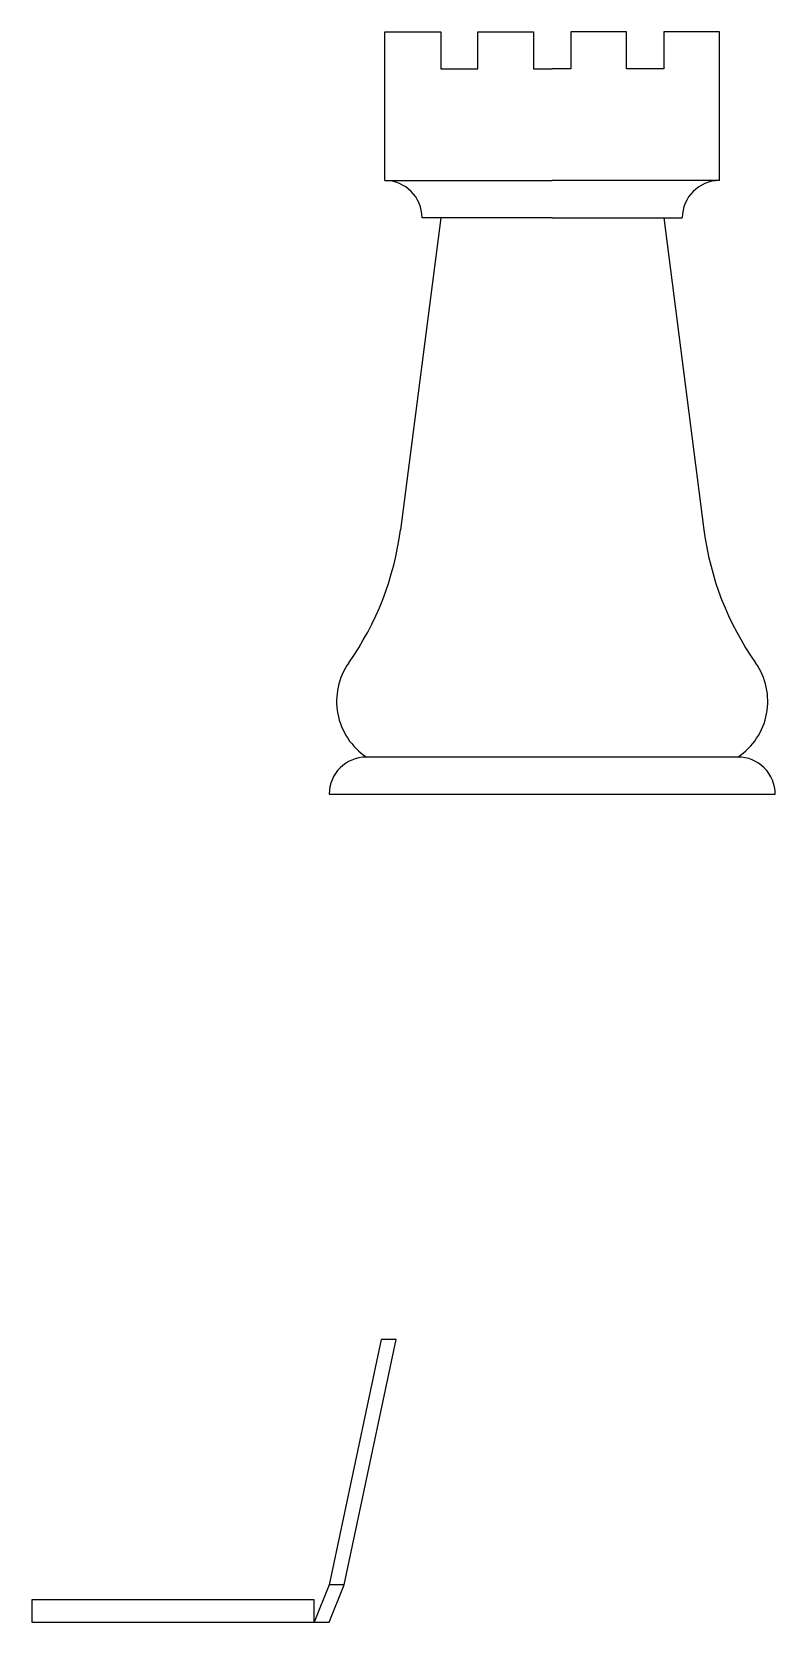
# Model space of a CAD drawing. Header units: millimetres. Extents: x 10 to 110, y 50 to 264.
import ezdxf

# ---------------------------------------------------------------- set-up
doc = ezdxf.new("R2010")
doc.units = ezdxf.units.MM

msp = doc.modelspace()

# ---------------------------------------------------------------- linework, layer by layer
for p, q in [((57.5, 243.79), (57.5, 263.79)), ((57.5, 263.79), (65, 263.79)), ((65, 263.79), (65, 258.79)), ((70, 258.79), (70, 263.79)), ((70, 263.79), (77.5, 263.79)), ((77.5, 263.79), (77.5, 258.79)), ((90, 263.79), (82.5, 263.79)), ((82.5, 263.79), (82.5, 258.79)), ((90, 258.79), (90, 263.79)), ((102.5, 263.79), (95, 263.79)), ((95, 263.79), (95, 258.79)), ((102.5, 243.79), (102.5, 263.79)), ((65, 258.79), (70, 258.79)), ((77.5, 258.79), (80, 258.79)), ((82.5, 258.79), (80, 258.79)), ((95, 258.79), (90, 258.79)), ((57.5, 243.79), (80, 243.79)), ((102.5, 243.79), (80, 243.79)), ((65, 238.79), (59.59, 196.85)), ((65, 238.79), (62.5, 238.79)), ((80, 238.79), (65, 238.79)), ((80, 238.79), (95, 238.79)), ((95, 238.79), (100.41, 196.85)), ((95, 238.79), (97.5, 238.79)), ((105, 166.29), (55, 166.29)), ((50, 161.29), (110, 161.29)), ((57, 88), (50, 55)), ((52, 55), (59, 88)), ((59, 88), (57, 88)), ((50, 55), (48, 50)), ((50, 50), (52, 55)), ((52, 55), (50, 55)), ((48, 53), (10, 53)), ((10, 53), (10, 50)), ((48, 50), (48, 53)), ((10, 50), (48, 50)), ((48, 50), (50, 50))]:
    msp.add_line(p, q)
for centre, radius, start, end in [((57.5, 238.79), 5, 0, 90), ((102.5, 238.79), 5, 90, 180), ((19.92, 201.97), 40, 324.8847, 352.6476), ((140.08, 201.97), 40, 187.3524, 215.1153), ((60, 173.79), 9, 144.8847, 236.4434), ((100, 173.79), 9, 303.5566, 35.1153), ((55, 161.29), 5, 90, 180), ((105, 161.29), 5, 0, 90.2883)]:
    msp.add_arc(centre, radius, start, end)

doc.saveas('drawing.dxf')
